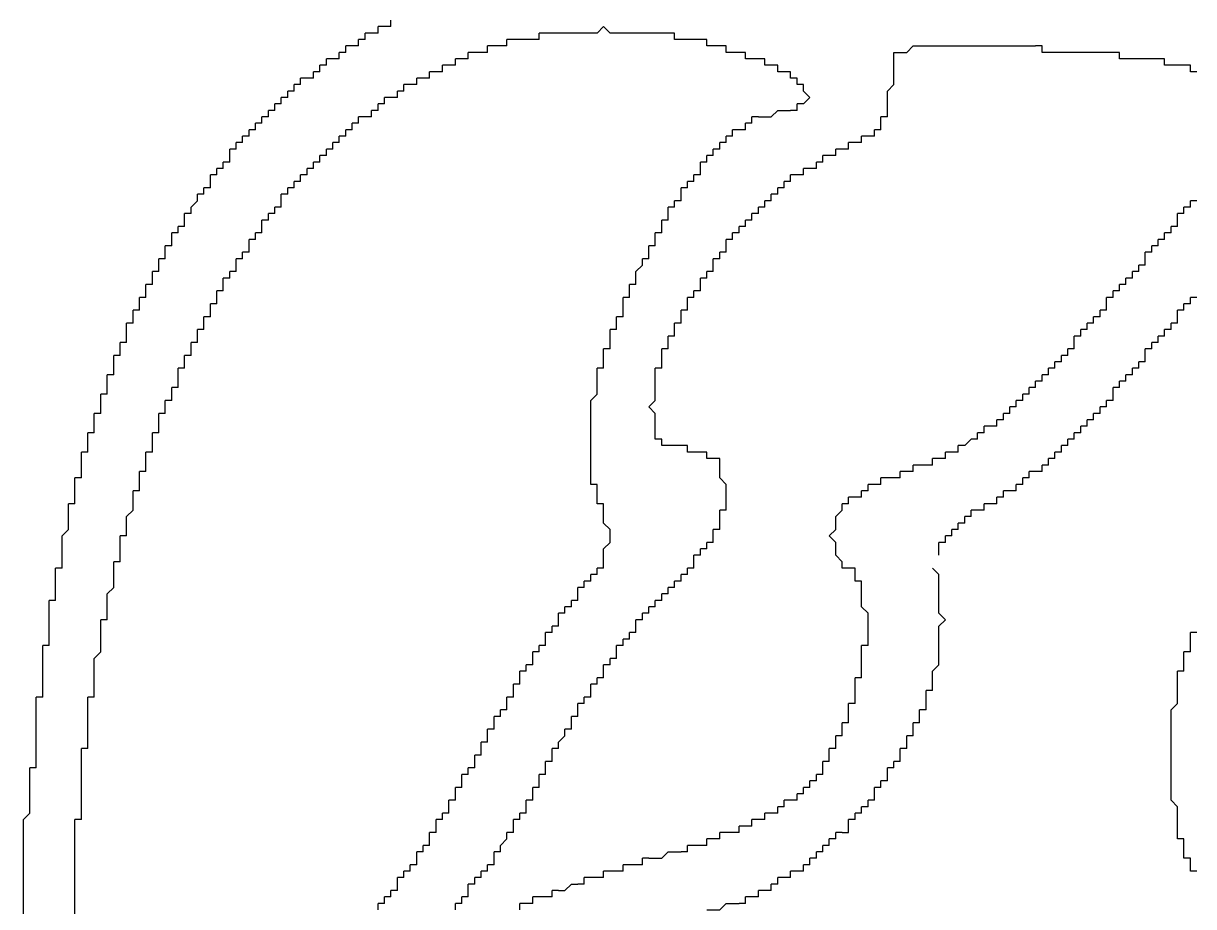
# Model space of a CAD drawing. Extents: x 0.04 to 6.31, y 0.06 to 5.55.
# Drawn here: x 0.771 to 2.661, y 3.12 to 4.547 of the extents above; entities that cross this region are included whole.
import ezdxf

# ---------------------------------------------------------------- set-up
doc = ezdxf.new("R2010")
doc.units = 0
doc.layers.get('0').update_dxf_attribs({"linetype": 'CONTINUOUS'})

msp = doc.modelspace()

# ---------------------------------------------------------------- linework, layer by layer
at = {"color": 255, "linetype": 'CONTINUOUS'}
for points in [[(1.354167, 4.541667), (1.34375, 4.541667)], [(1.34375, 4.53125), (1.34375, 4.541667)], [(1.364583, 4.541667), (1.354167, 4.541667)], [(1.364583, 4.541667), (1.364583, 4.552083)], [(1.322917, 4.520833), (1.3125, 4.520833)], [(1.3125, 4.510417), (1.3125, 4.520833)], [(1.333333, 4.53125), (1.322917, 4.53125)], [(1.322917, 4.520833), (1.322917, 4.53125)], [(1.34375, 4.53125), (1.333333, 4.53125)], [(1.291667, 4.5), (1.28125, 4.5)], [(1.28125, 4.489583), (1.28125, 4.5)], [(1.302083, 4.510417), (1.291667, 4.510417)], [(1.291667, 4.5), (1.291667, 4.510417)], [(1.3125, 4.510417), (1.302083, 4.510417)], [(1.270833, 4.489583), (1.260417, 4.489583)], [(1.260417, 4.479167), (1.260417, 4.489583)], [(1.28125, 4.489583), (1.270833, 4.489583)], [(1.25, 4.46875), (1.239583, 4.46875)], [(1.239583, 4.458333), (1.239583, 4.46875)], [(1.260417, 4.479167), (1.25, 4.479167)], [(1.25, 4.46875), (1.25, 4.479167)], [(1.21875, 4.447917), (1.208333, 4.447917)], [(1.208333, 4.4375), (1.208333, 4.447917)], [(1.229167, 4.458333), (1.21875, 4.458333)], [(1.21875, 4.447917), (1.21875, 4.458333)], [(1.239583, 4.458333), (1.229167, 4.458333)], [(1.197917, 4.427083), (1.1875, 4.427083)], [(1.1875, 4.416667), (1.1875, 4.427083)], [(1.208333, 4.4375), (1.197917, 4.4375)], [(1.197917, 4.427083), (1.197917, 4.4375)], [(2.03125, 4.416667), (2.041667, 4.427083), (2.03125, 4.4375)], [(1.177083, 4.40625), (1.166667, 4.40625)], [(1.166667, 4.395833), (1.166667, 4.40625)], [(1.1875, 4.416667), (1.177083, 4.416667)], [(1.177083, 4.40625), (1.177083, 4.416667)], [(1.958333, 4.395833), (1.979167, 4.395833), (1.989583, 4.40625), (2.010417, 4.40625)], [(2.020833, 4.40625), (2.010417, 4.40625)], [(2.03125, 4.416667), (2.020833, 4.416667)], [(2.020833, 4.40625), (2.020833, 4.416667)], [(1.166667, 4.395833), (1.15625, 4.395833)], [(1.15625, 4.385417), (1.15625, 4.395833)], [(1.958333, 4.395833), (1.947917, 4.395833)], [(1.947917, 4.385417), (1.947917, 4.395833)], [(1.145833, 4.375), (1.135417, 4.375)], [(1.135417, 4.364583), (1.135417, 4.375)], [(1.15625, 4.385417), (1.145833, 4.385417)], [(1.145833, 4.375), (1.145833, 4.385417)], [(1.927083, 4.375), (1.916667, 4.375)], [(1.916667, 4.364583), (1.916667, 4.375)], [(1.9375, 4.375), (1.927083, 4.375)], [(1.947917, 4.385417), (1.9375, 4.385417)], [(1.9375, 4.375), (1.9375, 4.385417)], [(1.125, 4.354167), (1.114583, 4.354167)], [(1.114583, 4.34375), (1.114583, 4.354167)], [(1.135417, 4.364583), (1.125, 4.364583)], [(1.125, 4.354167), (1.125, 4.364583)], [(1.90625, 4.354167), (1.895833, 4.354167)], [(1.895833, 4.34375), (1.895833, 4.354167)], [(1.916667, 4.364583), (1.90625, 4.364583)], [(1.90625, 4.354167), (1.90625, 4.364583)], [(1.114583, 4.34375), (1.104167, 4.34375)], [(1.104167, 4.333333), (1.104167, 4.34375)], [(1.104167, 4.322917), (1.104167, 4.333333)], [(1.885417, 4.333333), (1.875, 4.333333)], [(1.875, 4.322917), (1.875, 4.333333)], [(1.895833, 4.34375), (1.885417, 4.34375)], [(1.885417, 4.333333), (1.885417, 4.34375)], [(1.09375, 4.3125), (1.083333, 4.3125)], [(1.083333, 4.302083), (1.083333, 4.3125)], [(1.104167, 4.322917), (1.09375, 4.322917)], [(1.09375, 4.3125), (1.09375, 4.322917)], [(1.875, 4.322917), (1.864583, 4.322917)], [(1.864583, 4.3125), (1.864583, 4.322917)], [(1.864583, 4.302083), (1.864583, 4.3125)], [(1.083333, 4.302083), (1.072917, 4.302083)], [(1.072917, 4.291667), (1.072917, 4.302083)], [(1.864583, 4.302083), (1.854167, 4.302083)], [(1.854167, 4.291667), (1.854167, 4.302083)], [(1.072917, 4.28125), (1.0625, 4.28125)], [(1.0625, 4.270833), (1.0625, 4.28125)], [(1.072917, 4.28125), (1.072917, 4.291667)], [(1.84375, 4.28125), (1.833333, 4.28125)], [(1.833333, 4.270833), (1.833333, 4.28125)], [(1.854167, 4.291667), (1.84375, 4.291667)], [(1.84375, 4.28125), (1.84375, 4.291667)], [(1.041667, 4.25), (1.052083, 4.260417)], [(1.0625, 4.270833), (1.052083, 4.270833)], [(1.052083, 4.260417), (1.052083, 4.270833)], [(1.833333, 4.260417), (1.822917, 4.260417)], [(1.822917, 4.25), (1.822917, 4.260417)], [(1.833333, 4.260417), (1.833333, 4.270833)], [(2.666667, 4.260417), (2.65625, 4.260417)], [(2.65625, 4.25), (2.65625, 4.260417)], [(1.041667, 4.239583), (1.03125, 4.239583)], [(1.03125, 4.229167), (1.03125, 4.239583)], [(1.041667, 4.239583), (1.041667, 4.25)], [(1.822917, 4.25), (1.8125, 4.25)], [(1.8125, 4.239583), (1.8125, 4.25)], [(1.8125, 4.229167), (1.8125, 4.239583)], [(2.645833, 4.239583), (2.635417, 4.239583)], [(2.635417, 4.229167), (2.635417, 4.239583)], [(2.65625, 4.25), (2.645833, 4.25)], [(2.645833, 4.239583), (2.645833, 4.25)], [(1.03125, 4.21875), (1.020833, 4.21875)], [(1.020833, 4.208333), (1.020833, 4.21875)], [(1.03125, 4.21875), (1.03125, 4.229167)], [(1.8125, 4.229167), (1.802083, 4.229167)], [(1.802083, 4.21875), (1.802083, 4.229167)], [(1.802083, 4.208333), (1.802083, 4.21875)], [(2.635417, 4.21875), (2.625, 4.21875)], [(2.625, 4.208333), (2.625, 4.21875)], [(2.635417, 4.21875), (2.635417, 4.229167)], [(1.020833, 4.208333), (1.010417, 4.208333)], [(1.010417, 4.197917), (1.010417, 4.208333)], [(1.010417, 4.1875), (1.010417, 4.197917)], [(1.802083, 4.208333), (1.791667, 4.208333)], [(1.791667, 4.197917), (1.791667, 4.208333)], [(1.791667, 4.1875), (1.791667, 4.197917)], [(2.614583, 4.197917), (2.604167, 4.197917)], [(2.604167, 4.1875), (2.604167, 4.197917)], [(2.625, 4.208333), (2.614583, 4.208333)], [(2.614583, 4.197917), (2.614583, 4.208333)], [(1.010417, 4.1875), (1, 4.1875)], [(1, 4.177083), (1, 4.1875)], [(1.791667, 4.1875), (1.78125, 4.1875)], [(1.78125, 4.177083), (1.78125, 4.1875)], [(2.604167, 4.1875), (2.59375, 4.1875)], [(2.59375, 4.177083), (2.59375, 4.1875)], [(1, 4.166667), (0.989583, 4.166667)], [(0.989583, 4.15625), (0.989583, 4.166667)], [(1, 4.166667), (1, 4.177083)], [(1.78125, 4.166667), (1.770833, 4.166667)], [(1.770833, 4.15625), (1.770833, 4.166667)], [(1.78125, 4.166667), (1.78125, 4.177083)], [(2.59375, 4.177083), (2.583333, 4.177083)], [(2.583333, 4.166667), (2.583333, 4.177083)], [(2.583333, 4.15625), (2.583333, 4.166667)], [(0.989583, 4.145833), (0.979167, 4.145833)], [(0.979167, 4.135417), (0.979167, 4.145833)], [(0.989583, 4.145833), (0.989583, 4.15625)], [(1.760417, 4.135417), (1.760417, 4.145833), (1.770833, 4.15625)], [(2.572917, 4.145833), (2.5625, 4.145833)], [(2.5625, 4.135417), (2.5625, 4.145833)], [(2.583333, 4.15625), (2.572917, 4.15625)], [(2.572917, 4.145833), (2.572917, 4.15625)], [(0.979167, 4.125), (0.96875, 4.125)], [(0.96875, 4.114583), (0.96875, 4.125)], [(0.979167, 4.125), (0.979167, 4.135417)], [(1.760417, 4.125), (1.75, 4.125)], [(1.75, 4.114583), (1.75, 4.125)], [(1.760417, 4.125), (1.760417, 4.135417)], [(2.552083, 4.125), (2.541667, 4.125)], [(2.541667, 4.114583), (2.541667, 4.125)], [(2.5625, 4.135417), (2.552083, 4.135417)], [(2.552083, 4.125), (2.552083, 4.135417)], [(0.96875, 4.104167), (0.958333, 4.104167)], [(0.958333, 4.09375), (0.958333, 4.104167)], [(0.96875, 4.104167), (0.96875, 4.114583)], [(1.75, 4.104167), (1.739583, 4.104167)], [(1.739583, 4.09375), (1.739583, 4.104167)], [(1.75, 4.104167), (1.75, 4.114583)], [(2.53125, 4.104167), (2.520833, 4.104167)], [(2.520833, 4.09375), (2.520833, 4.104167)], [(2.541667, 4.114583), (2.53125, 4.114583)], [(2.53125, 4.104167), (2.53125, 4.114583)], [(0.958333, 4.083333), (0.958333, 4.09375)], [(1.739583, 4.083333), (1.739583, 4.09375)], [(2.520833, 4.083333), (2.520833, 4.09375)], [(0.958333, 4.083333), (0.947917, 4.083333)], [(0.947917, 4.072917), (0.947917, 4.083333)], [(0.947917, 4.0625), (0.947917, 4.072917)], [(1.739583, 4.072917), (1.729167, 4.072917)], [(1.729167, 4.0625), (1.729167, 4.072917)], [(1.739583, 4.072917), (1.739583, 4.083333)], [(2.510417, 4.072917), (2.5, 4.072917)], [(2.5, 4.0625), (2.5, 4.072917)], [(2.520833, 4.083333), (2.510417, 4.083333)], [(2.510417, 4.072917), (2.510417, 4.083333)], [(0.947917, 4.0625), (0.9375, 4.0625)], [(0.9375, 4.052083), (0.9375, 4.0625)], [(0.9375, 4.041667), (0.9375, 4.052083)], [(1.729167, 4.052083), (1.71875, 4.052083)], [(1.71875, 4.041667), (1.71875, 4.052083)], [(1.729167, 4.052083), (1.729167, 4.0625)], [(2.489583, 4.052083), (2.479167, 4.052083)], [(2.479167, 4.041667), (2.479167, 4.052083)], [(2.5, 4.0625), (2.489583, 4.0625)], [(2.489583, 4.052083), (2.489583, 4.0625)], [(0.9375, 4.03125), (0.927083, 4.03125)], [(0.927083, 4.020833), (0.927083, 4.03125)], [(0.9375, 4.03125), (0.9375, 4.041667)], [(1.71875, 4.03125), (1.71875, 4.041667)], [(1.71875, 4.020833), (1.71875, 4.03125)], [(2.479167, 4.041667), (2.46875, 4.041667)], [(2.46875, 4.03125), (2.46875, 4.041667)], [(2.46875, 4.020833), (2.46875, 4.03125)], [(0.927083, 4.010417), (0.916667, 4.010417)], [(0.916667, 4), (0.916667, 4.010417)], [(0.927083, 4.010417), (0.927083, 4.020833)], [(1.71875, 4.020833), (1.708333, 4.020833)], [(1.708333, 4.010417), (1.708333, 4.020833)], [(1.708333, 4), (1.708333, 4.010417)], [(2.458333, 4.010417), (2.447917, 4.010417)], [(2.447917, 4), (2.447917, 4.010417)], [(2.46875, 4.020833), (2.458333, 4.020833)], [(2.458333, 4.010417), (2.458333, 4.020833)], [(0.916667, 3.989583), (0.916667, 4)], [(0.916667, 3.979167), (0.916667, 3.989583)], [(1.708333, 3.989583), (1.697917, 3.989583)], [(1.697917, 3.979167), (1.697917, 3.989583)], [(1.708333, 3.989583), (1.708333, 4)], [(2.4375, 3.989583), (2.427083, 3.989583)], [(2.427083, 3.979167), (2.427083, 3.989583)], [(2.447917, 4), (2.4375, 4)], [(2.4375, 3.989583), (2.4375, 4)], [(0.916667, 3.979167), (0.90625, 3.979167)], [(0.90625, 3.96875), (0.90625, 3.979167)], [(1.6875, 3.8125), (1.6875, 3.9375), (1.697917, 3.947917), (1.697917, 3.979167)], [(2.427083, 3.979167), (2.416667, 3.979167)], [(2.416667, 3.96875), (2.416667, 3.979167)], [(0.90625, 3.958333), (0.90625, 3.96875)], [(0.90625, 3.947917), (0.90625, 3.958333)], [(2.40625, 3.958333), (2.395833, 3.958333)], [(2.395833, 3.947917), (2.395833, 3.958333)], [(2.416667, 3.96875), (2.40625, 3.96875)], [(2.40625, 3.958333), (2.40625, 3.96875)], [(0.90625, 3.947917), (0.895833, 3.947917)], [(0.895833, 3.9375), (0.895833, 3.947917)], [(0.895833, 3.927083), (0.895833, 3.9375)], [(2.385417, 3.9375), (2.375, 3.9375)], [(2.375, 3.927083), (2.375, 3.9375)], [(2.395833, 3.947917), (2.385417, 3.947917)], [(2.385417, 3.9375), (2.385417, 3.947917)], [(0.895833, 3.916667), (0.885417, 3.916667)], [(0.885417, 3.90625), (0.885417, 3.916667)], [(0.895833, 3.916667), (0.895833, 3.927083)], [(2.364583, 3.916667), (2.354167, 3.916667)], [(2.354167, 3.90625), (2.354167, 3.916667)], [(2.375, 3.927083), (2.364583, 3.927083)], [(2.364583, 3.916667), (2.364583, 3.927083)], [(0.885417, 3.895833), (0.885417, 3.90625)], [(0.885417, 3.885417), (0.885417, 3.895833)], [(2.333333, 3.895833), (2.322917, 3.895833)], [(2.322917, 3.885417), (2.322917, 3.895833)], [(2.34375, 3.895833), (2.333333, 3.895833)], [(2.354167, 3.90625), (2.34375, 3.90625)], [(2.34375, 3.895833), (2.34375, 3.90625)], [(0.885417, 3.885417), (0.875, 3.885417)], [(0.875, 3.875), (0.875, 3.885417)], [(2.322917, 3.885417), (2.3125, 3.885417)], [(2.3125, 3.875), (2.3125, 3.885417)], [(0.875, 3.864583), (0.875, 3.875)], [(0.875, 3.854167), (0.875, 3.864583)], [(1.833333, 3.864583), (1.8125, 3.864583)], [(1.84375, 3.864583), (1.833333, 3.864583)], [(1.84375, 3.854167), (1.84375, 3.864583)], [(2.291667, 3.864583), (2.28125, 3.864583)], [(2.28125, 3.854167), (2.28125, 3.864583)], [(2.291667, 3.864583), (2.302083, 3.875)], [(2.3125, 3.875), (2.302083, 3.875)], [(0.875, 3.854167), (0.864583, 3.854167)], [(0.864583, 3.84375), (0.864583, 3.854167)], [(0.864583, 3.822917), (0.864583, 3.84375)], [(1.854167, 3.854167), (1.84375, 3.854167)], [(1.864583, 3.854167), (1.854167, 3.854167)], [(1.875, 3.854167), (1.864583, 3.854167)], [(2.25, 3.84375), (2.239583, 3.84375)], [(2.239583, 3.833333), (2.239583, 3.84375)], [(2.260417, 3.84375), (2.25, 3.84375)], [(2.270833, 3.854167), (2.260417, 3.854167)], [(2.260417, 3.84375), (2.260417, 3.854167)], [(2.28125, 3.854167), (2.270833, 3.854167)], [(0.864583, 3.8125), (0.864583, 3.822917)], [(2.197917, 3.822917), (2.1875, 3.822917)], [(2.1875, 3.8125), (2.1875, 3.822917)], [(2.208333, 3.822917), (2.197917, 3.822917)], [(2.21875, 3.833333), (2.208333, 3.833333)], [(2.208333, 3.822917), (2.208333, 3.833333)], [(2.229167, 3.833333), (2.21875, 3.833333)], [(2.239583, 3.833333), (2.229167, 3.833333)], [(0.864583, 3.8125), (0.854167, 3.8125)], [(0.854167, 3.802083), (0.854167, 3.8125)], [(0.854167, 3.78125), (0.854167, 3.802083)], [(1.6875, 3.802083), (1.6875, 3.8125)], [(1.697917, 3.802083), (1.6875, 3.802083)], [(2.145833, 3.802083), (2.135417, 3.802083)], [(2.135417, 3.791667), (2.135417, 3.802083)], [(2.15625, 3.802083), (2.145833, 3.802083)], [(2.166667, 3.8125), (2.15625, 3.8125)], [(2.15625, 3.802083), (2.15625, 3.8125)], [(2.177083, 3.8125), (2.166667, 3.8125)], [(2.1875, 3.8125), (2.177083, 3.8125)], [(1.697917, 3.78125), (1.697917, 3.791667)], [(2.135417, 3.791667), (2.125, 3.791667)], [(2.125, 3.78125), (2.125, 3.791667)], [(0.854167, 3.770833), (0.84375, 3.770833)], [(0.84375, 3.760417), (0.84375, 3.770833)], [(0.854167, 3.770833), (0.854167, 3.78125)], [(1.697917, 3.770833), (1.697917, 3.78125)], [(1.708333, 3.770833), (1.697917, 3.770833)], [(2.104167, 3.770833), (2.09375, 3.770833)], [(2.09375, 3.760417), (2.09375, 3.770833)], [(2.114583, 3.78125), (2.104167, 3.78125)], [(2.104167, 3.770833), (2.104167, 3.78125)], [(2.125, 3.78125), (2.114583, 3.78125)], [(0.833333, 3.677083), (0.833333, 3.71875), (0.84375, 3.729167), (0.84375, 3.760417)], [(1.708333, 3.677083), (1.708333, 3.697917), (1.71875, 3.708333), (1.71875, 3.729167), (1.708333, 3.739583), (1.708333, 3.760417)], [(2.09375, 3.677083), (2.083333, 3.6875), (2.083333, 3.708333), (2.072917, 3.71875), (2.083333, 3.729167), (2.083333, 3.75), (2.09375, 3.760417)], [(0.833333, 3.666667), (0.833333, 3.677083)], [(1.708333, 3.666667), (1.708333, 3.677083)], [(0.833333, 3.666667), (0.822917, 3.666667)], [(0.822917, 3.65625), (0.822917, 3.666667)], [(0.822917, 3.625), (0.822917, 3.65625)], [(1.697917, 3.65625), (1.6875, 3.65625)], [(1.6875, 3.645833), (1.6875, 3.65625)], [(1.708333, 3.666667), (1.697917, 3.666667)], [(1.697917, 3.65625), (1.697917, 3.666667)], [(1.677083, 3.635417), (1.666667, 3.635417)], [(1.666667, 3.625), (1.666667, 3.635417)], [(1.6875, 3.645833), (1.677083, 3.645833)], [(1.677083, 3.635417), (1.677083, 3.645833)], [(2.125, 3.645833), (2.114583, 3.645833)], [(2.135417, 3.552083), (2.135417, 3.59375), (2.125, 3.604167), (2.125, 3.635417)], [(0.822917, 3.614583), (0.8125, 3.614583)], [(0.8125, 3.604167), (0.8125, 3.614583)], [(0.822917, 3.614583), (0.822917, 3.625)], [(1.666667, 3.614583), (1.65625, 3.614583)], [(1.65625, 3.604167), (1.65625, 3.614583)], [(1.666667, 3.614583), (1.666667, 3.625)], [(0.8125, 3.552083), (0.8125, 3.604167)], [(1.645833, 3.59375), (1.635417, 3.59375)], [(1.635417, 3.583333), (1.635417, 3.59375)], [(1.65625, 3.604167), (1.645833, 3.604167)], [(1.645833, 3.59375), (1.645833, 3.604167)], [(1.635417, 3.572917), (1.635417, 3.583333)], [(1.625, 3.5625), (1.614583, 3.5625)], [(1.614583, 3.552083), (1.614583, 3.5625)], [(1.635417, 3.572917), (1.625, 3.572917)], [(1.625, 3.5625), (1.625, 3.572917)], [(2.666667, 3.5625), (2.65625, 3.5625)], [(2.65625, 3.552083), (2.65625, 3.5625)], [(0.8125, 3.541667), (0.802083, 3.541667)], [(0.802083, 3.53125), (0.802083, 3.541667)], [(0.8125, 3.541667), (0.8125, 3.552083)], [(1.614583, 3.541667), (1.604167, 3.541667)], [(1.604167, 3.53125), (1.604167, 3.541667)], [(1.614583, 3.541667), (1.614583, 3.552083)], [(2.135417, 3.541667), (2.125, 3.541667)], [(2.125, 3.53125), (2.125, 3.541667)], [(2.135417, 3.541667), (2.135417, 3.552083)], [(2.65625, 3.541667), (2.65625, 3.552083)], [(2.65625, 3.53125), (2.65625, 3.541667)], [(0.802083, 3.46875), (0.802083, 3.53125)], [(1.604167, 3.53125), (1.59375, 3.53125)], [(1.59375, 3.520833), (1.59375, 3.53125)], [(1.59375, 3.510417), (1.59375, 3.520833)], [(2.125, 3.5), (2.125, 3.53125)], [(2.65625, 3.53125), (2.645833, 3.53125)], [(2.645833, 3.520833), (2.645833, 3.53125)], [(2.645833, 3.510417), (2.645833, 3.520833)], [(1.583333, 3.5), (1.572917, 3.5)], [(1.572917, 3.489583), (1.572917, 3.5)], [(1.59375, 3.510417), (1.583333, 3.510417)], [(1.583333, 3.5), (1.583333, 3.510417)], [(2.125, 3.489583), (2.125, 3.5)], [(2.645833, 3.5), (2.635417, 3.5)], [(2.635417, 3.489583), (2.635417, 3.5)], [(2.645833, 3.5), (2.645833, 3.510417)], [(1.572917, 3.479167), (1.5625, 3.479167)], [(1.5625, 3.46875), (1.5625, 3.479167)], [(1.572917, 3.479167), (1.572917, 3.489583)], [(2.125, 3.489583), (2.114583, 3.489583)], [(2.114583, 3.479167), (2.114583, 3.489583)], [(2.114583, 3.458333), (2.114583, 3.479167)], [(2.635417, 3.239583), (2.635417, 3.28125), (2.625, 3.291667), (2.625, 3.4375), (2.635417, 3.447917), (2.635417, 3.489583)], [(0.802083, 3.458333), (0.802083, 3.46875)], [(1.5625, 3.458333), (1.5625, 3.46875)], [(0.802083, 3.458333), (0.791667, 3.458333)], [(0.791667, 3.447917), (0.791667, 3.458333)], [(0.791667, 3.354167), (0.791667, 3.447917)], [(1.5625, 3.458333), (1.552083, 3.458333)], [(1.552083, 3.447917), (1.552083, 3.458333)], [(1.552083, 3.4375), (1.552083, 3.447917)], [(2.114583, 3.447917), (2.104167, 3.447917)], [(2.104167, 3.4375), (2.104167, 3.447917)], [(2.114583, 3.447917), (2.114583, 3.458333)], [(1.541667, 3.427083), (1.53125, 3.427083)], [(1.53125, 3.416667), (1.53125, 3.427083)], [(1.552083, 3.4375), (1.541667, 3.4375)], [(1.541667, 3.427083), (1.541667, 3.4375)], [(2.104167, 3.427083), (2.104167, 3.4375)], [(2.104167, 3.416667), (2.104167, 3.427083)], [(1.53125, 3.40625), (1.520833, 3.40625)], [(1.520833, 3.395833), (1.520833, 3.40625)], [(1.53125, 3.40625), (1.53125, 3.416667)], [(2.104167, 3.416667), (2.09375, 3.416667)], [(2.09375, 3.40625), (2.09375, 3.416667)], [(2.09375, 3.395833), (2.09375, 3.40625)], [(1.520833, 3.385417), (1.510417, 3.385417)], [(1.510417, 3.375), (1.510417, 3.385417)], [(1.520833, 3.385417), (1.520833, 3.395833)], [(2.09375, 3.395833), (2.083333, 3.395833)], [(2.083333, 3.385417), (2.083333, 3.395833)], [(2.083333, 3.375), (2.083333, 3.385417)], [(1.510417, 3.364583), (1.510417, 3.375)], [(2.083333, 3.375), (2.072917, 3.375)], [(2.072917, 3.364583), (2.072917, 3.375)], [(0.791667, 3.34375), (0.791667, 3.354167)], [(1.510417, 3.364583), (1.5, 3.364583)], [(1.5, 3.354167), (1.5, 3.364583)], [(1.5, 3.34375), (1.5, 3.354167)], [(2.072917, 3.354167), (2.0625, 3.354167)], [(2.0625, 3.34375), (2.0625, 3.354167)], [(2.072917, 3.354167), (2.072917, 3.364583)], [(0.78125, 2.75), (0.78125, 2.822917), (0.770833, 2.833333), (0.770833, 3.260417), (0.78125, 3.270833), (0.78125, 3.333333)], [(0.791667, 3.34375), (0.78125, 3.34375)], [(0.78125, 3.333333), (0.78125, 3.34375)], [(1.489583, 3.333333), (1.479167, 3.333333)], [(1.479167, 3.322917), (1.479167, 3.333333)], [(1.5, 3.34375), (1.489583, 3.34375)], [(1.489583, 3.333333), (1.489583, 3.34375)], [(2.0625, 3.333333), (2.052083, 3.333333)], [(2.052083, 3.322917), (2.052083, 3.333333)], [(2.0625, 3.333333), (2.0625, 3.34375)], [(1.479167, 3.3125), (1.46875, 3.3125)], [(1.46875, 3.302083), (1.46875, 3.3125)], [(1.479167, 3.3125), (1.479167, 3.322917)], [(2.041667, 3.3125), (2.03125, 3.3125)], [(2.03125, 3.302083), (2.03125, 3.3125)], [(2.052083, 3.322917), (2.041667, 3.322917)], [(2.041667, 3.3125), (2.041667, 3.322917)], [(1.46875, 3.291667), (1.458333, 3.291667)], [(1.458333, 3.28125), (1.458333, 3.291667)], [(1.46875, 3.291667), (1.46875, 3.302083)], [(2.010417, 3.291667), (2, 3.291667)], [(2, 3.28125), (2, 3.291667)], [(2.020833, 3.291667), (2.010417, 3.291667)], [(2.03125, 3.302083), (2.020833, 3.302083)], [(2.020833, 3.291667), (2.020833, 3.302083)], [(1.458333, 3.270833), (1.447917, 3.270833)], [(1.447917, 3.260417), (1.447917, 3.270833)], [(1.458333, 3.270833), (1.458333, 3.28125)], [(1.979167, 3.270833), (1.96875, 3.270833)], [(1.96875, 3.260417), (1.96875, 3.270833)], [(1.989583, 3.270833), (1.979167, 3.270833)], [(2, 3.28125), (1.989583, 3.28125)], [(1.989583, 3.270833), (1.989583, 3.28125)], [(1.447917, 3.260417), (1.4375, 3.260417)], [(1.4375, 3.25), (1.4375, 3.260417)], [(1.958333, 3.260417), (1.947917, 3.260417)], [(1.947917, 3.25), (1.947917, 3.260417)], [(1.96875, 3.260417), (1.958333, 3.260417)], [(1.4375, 3.239583), (1.427083, 3.239583)], [(1.427083, 3.229167), (1.427083, 3.239583)], [(1.4375, 3.239583), (1.4375, 3.25)], [(1.90625, 3.239583), (1.895833, 3.239583)], [(1.895833, 3.229167), (1.895833, 3.239583)], [(1.916667, 3.239583), (1.90625, 3.239583)], [(1.927083, 3.239583), (1.916667, 3.239583)], [(1.9375, 3.25), (1.927083, 3.25)], [(1.927083, 3.239583), (1.927083, 3.25)], [(1.947917, 3.25), (1.9375, 3.25)], [(2.635417, 3.229167), (2.635417, 3.239583)], [(1.427083, 3.21875), (1.416667, 3.21875)], [(1.416667, 3.208333), (1.416667, 3.21875)], [(1.427083, 3.21875), (1.427083, 3.229167)], [(1.854167, 3.21875), (1.84375, 3.21875)], [(1.84375, 3.208333), (1.84375, 3.21875)], [(1.864583, 3.21875), (1.854167, 3.21875)], [(1.875, 3.21875), (1.864583, 3.21875)], [(1.885417, 3.229167), (1.875, 3.229167)], [(1.875, 3.21875), (1.875, 3.229167)], [(1.895833, 3.229167), (1.885417, 3.229167)], [(2.645833, 3.229167), (2.635417, 3.229167)], [(2.645833, 3.208333), (2.645833, 3.21875)], [(1.416667, 3.208333), (1.40625, 3.208333)], [(1.40625, 3.197917), (1.40625, 3.208333)], [(1.40625, 3.1875), (1.40625, 3.197917)], [(1.78125, 3.197917), (1.770833, 3.197917)], [(1.770833, 3.1875), (1.770833, 3.197917)], [(1.78125, 3.197917), (1.802083, 3.197917), (1.8125, 3.208333), (1.833333, 3.208333)], [(1.84375, 3.208333), (1.833333, 3.208333)], [(2.645833, 3.197917), (2.645833, 3.208333)], [(2.65625, 3.197917), (2.645833, 3.197917)], [(2.65625, 3.1875), (2.65625, 3.197917)], [(1.395833, 3.177083), (1.385417, 3.177083)], [(1.385417, 3.166667), (1.385417, 3.177083)], [(1.40625, 3.1875), (1.395833, 3.1875)], [(1.395833, 3.177083), (1.395833, 3.1875)], [(1.71875, 3.177083), (1.708333, 3.177083)], [(1.708333, 3.166667), (1.708333, 3.177083)], [(1.729167, 3.177083), (1.71875, 3.177083)], [(1.739583, 3.177083), (1.729167, 3.177083)], [(1.75, 3.1875), (1.739583, 3.1875)], [(1.739583, 3.177083), (1.739583, 3.1875)], [(1.760417, 3.1875), (1.75, 3.1875)], [(1.770833, 3.1875), (1.760417, 3.1875)], [(2.65625, 3.177083), (2.65625, 3.1875)], [(2.666667, 3.177083), (2.65625, 3.177083)], [(1.385417, 3.166667), (1.375, 3.166667)], [(1.375, 3.15625), (1.375, 3.166667)], [(1.6875, 3.166667), (1.677083, 3.166667)], [(1.677083, 3.15625), (1.677083, 3.166667)], [(1.697917, 3.166667), (1.6875, 3.166667)], [(1.708333, 3.166667), (1.697917, 3.166667)], [(1.375, 3.145833), (1.364583, 3.145833)], [(1.364583, 3.135417), (1.364583, 3.145833)], [(1.375, 3.145833), (1.375, 3.15625)], [(1.635417, 3.145833), (1.625, 3.145833)], [(1.625, 3.135417), (1.625, 3.145833)], [(1.635417, 3.145833), (1.645833, 3.145833), (1.65625, 3.15625), (1.666667, 3.15625)], [(1.677083, 3.15625), (1.666667, 3.15625)], [(1.354167, 3.125), (1.34375, 3.125)], [(1.34375, 3.114583), (1.34375, 3.125)], [(1.364583, 3.135417), (1.354167, 3.135417)], [(1.354167, 3.125), (1.354167, 3.135417)], [(1.583333, 3.125), (1.572917, 3.125)], [(1.572917, 3.114583), (1.572917, 3.125)], [(1.59375, 3.125), (1.583333, 3.125)], [(1.604167, 3.135417), (1.59375, 3.135417)], [(1.59375, 3.125), (1.59375, 3.135417)], [(1.614583, 3.135417), (1.604167, 3.135417)], [(1.625, 3.135417), (1.614583, 3.135417)]]:
    msp.add_lwpolyline(points, dxfattribs=at)
at = {"color": 7, "linetype": 'CONTINUOUS'}
for points in [[(1.8125, 4.53125), (1.71875, 4.53125), (1.708333, 4.541667), (1.697917, 4.53125), (1.614583, 4.53125)], [(1.5625, 4.520833), (1.552083, 4.520833)], [(1.552083, 4.510417), (1.552083, 4.520833)], [(1.59375, 4.520833), (1.5625, 4.520833)], [(1.604167, 4.520833), (1.59375, 4.520833)], [(1.614583, 4.53125), (1.604167, 4.53125)], [(1.604167, 4.520833), (1.604167, 4.53125)], [(1.822917, 4.53125), (1.8125, 4.53125)], [(1.864583, 4.520833), (1.833333, 4.520833)], [(1.875, 4.520833), (1.864583, 4.520833)], [(1.5, 4.5), (1.489583, 4.5)], [(1.489583, 4.489583), (1.489583, 4.5)], [(1.510417, 4.5), (1.5, 4.5)], [(1.520833, 4.5), (1.510417, 4.5)], [(1.53125, 4.510417), (1.520833, 4.510417)], [(1.520833, 4.5), (1.520833, 4.510417)], [(1.541667, 4.510417), (1.53125, 4.510417)], [(1.552083, 4.510417), (1.541667, 4.510417)], [(1.895833, 4.510417), (1.885417, 4.510417)], [(1.90625, 4.510417), (1.895833, 4.510417)], [(1.927083, 4.5), (1.916667, 4.5)], [(1.9375, 4.5), (1.927083, 4.5)], [(2.177083, 4.489583), (2.177083, 4.5), (2.1875, 4.5)], [(2.1875, 4.5), (2.197917, 4.5), (2.208333, 4.510417), (2.40625, 4.510417)], [(2.416667, 4.510417), (2.40625, 4.510417)], [(2.416667, 4.5), (2.416667, 4.510417)], [(2.541667, 4.5), (2.53125, 4.5)], [(2.541667, 4.489583), (2.541667, 4.5)], [(1.479167, 4.489583), (1.46875, 4.489583)], [(1.46875, 4.479167), (1.46875, 4.489583)], [(1.489583, 4.489583), (1.479167, 4.489583)], [(1.958333, 4.489583), (1.947917, 4.489583)], [(1.96875, 4.489583), (1.958333, 4.489583)], [(2.166667, 4.40625), (2.166667, 4.4375), (2.177083, 4.447917), (2.177083, 4.489583)], [(2.604167, 4.489583), (2.552083, 4.489583)], [(2.614583, 4.489583), (2.604167, 4.489583)], [(1.4375, 4.46875), (1.427083, 4.46875)], [(1.427083, 4.458333), (1.427083, 4.46875)], [(1.447917, 4.46875), (1.4375, 4.46875)], [(1.458333, 4.479167), (1.447917, 4.479167)], [(1.447917, 4.46875), (1.447917, 4.479167)], [(1.46875, 4.479167), (1.458333, 4.479167)], [(1.989583, 4.479167), (1.979167, 4.479167)], [(2.010417, 4.46875), (2, 4.46875)], [(2.645833, 4.479167), (2.625, 4.479167)], [(2.65625, 4.479167), (2.645833, 4.479167)], [(1.395833, 4.447917), (1.385417, 4.447917)], [(1.385417, 4.4375), (1.385417, 4.447917)], [(1.40625, 4.447917), (1.395833, 4.447917)], [(1.416667, 4.458333), (1.40625, 4.458333)], [(1.40625, 4.447917), (1.40625, 4.458333)], [(1.427083, 4.458333), (1.416667, 4.458333)], [(1.364583, 4.427083), (1.354167, 4.427083)], [(1.354167, 4.416667), (1.354167, 4.427083)], [(1.375, 4.427083), (1.364583, 4.427083)], [(1.385417, 4.4375), (1.375, 4.4375)], [(1.375, 4.427083), (1.375, 4.4375)], [(1.34375, 4.40625), (1.333333, 4.40625)], [(1.333333, 4.395833), (1.333333, 4.40625)], [(1.354167, 4.416667), (1.34375, 4.416667)], [(1.34375, 4.40625), (1.34375, 4.416667)], [(2.166667, 4.395833), (2.166667, 4.40625)], [(1.322917, 4.395833), (1.3125, 4.395833)], [(1.3125, 4.385417), (1.3125, 4.395833)], [(1.333333, 4.395833), (1.322917, 4.395833)], [(2.166667, 4.395833), (2.15625, 4.395833)], [(2.15625, 4.385417), (2.15625, 4.395833)], [(1.302083, 4.375), (1.291667, 4.375)], [(1.291667, 4.364583), (1.291667, 4.375)], [(1.3125, 4.385417), (1.302083, 4.385417)], [(1.302083, 4.375), (1.302083, 4.385417)], [(2.15625, 4.375), (2.145833, 4.375)], [(2.145833, 4.364583), (2.145833, 4.375)], [(2.15625, 4.375), (2.15625, 4.385417)], [(1.28125, 4.354167), (1.270833, 4.354167)], [(1.270833, 4.34375), (1.270833, 4.354167)], [(1.291667, 4.364583), (1.28125, 4.364583)], [(1.28125, 4.354167), (1.28125, 4.364583)], [(2.114583, 4.354167), (2.104167, 4.354167)], [(2.104167, 4.34375), (2.104167, 4.354167)], [(2.125, 4.354167), (2.114583, 4.354167)], [(2.135417, 4.364583), (2.125, 4.364583)], [(2.125, 4.354167), (2.125, 4.364583)], [(2.145833, 4.364583), (2.135417, 4.364583)], [(1.260417, 4.333333), (1.25, 4.333333)], [(1.25, 4.322917), (1.25, 4.333333)], [(1.270833, 4.34375), (1.260417, 4.34375)], [(1.260417, 4.333333), (1.260417, 4.34375)], [(2.072917, 4.333333), (2.0625, 4.333333)], [(2.0625, 4.322917), (2.0625, 4.333333)], [(2.083333, 4.333333), (2.072917, 4.333333)], [(2.09375, 4.34375), (2.083333, 4.34375)], [(2.083333, 4.333333), (2.083333, 4.34375)], [(2.104167, 4.34375), (2.09375, 4.34375)], [(1.239583, 4.3125), (1.229167, 4.3125)], [(1.229167, 4.302083), (1.229167, 4.3125)], [(1.25, 4.322917), (1.239583, 4.322917)], [(1.239583, 4.3125), (1.239583, 4.322917)], [(2.041667, 4.3125), (2.03125, 4.3125)], [(2.03125, 4.302083), (2.03125, 4.3125)], [(2.052083, 4.3125), (2.041667, 4.3125)], [(2.0625, 4.322917), (2.052083, 4.322917)], [(2.052083, 4.3125), (2.052083, 4.322917)], [(1.229167, 4.302083), (1.21875, 4.302083)], [(1.21875, 4.291667), (1.21875, 4.302083)], [(2.020833, 4.302083), (2.010417, 4.302083)], [(2.010417, 4.291667), (2.010417, 4.302083)], [(2.03125, 4.302083), (2.020833, 4.302083)], [(1.208333, 4.28125), (1.197917, 4.28125)], [(1.197917, 4.270833), (1.197917, 4.28125)], [(1.21875, 4.291667), (1.208333, 4.291667)], [(1.208333, 4.28125), (1.208333, 4.291667)], [(2, 4.28125), (1.989583, 4.28125)], [(1.989583, 4.270833), (1.989583, 4.28125)], [(2.010417, 4.291667), (2, 4.291667)], [(2, 4.28125), (2, 4.291667)], [(1.197917, 4.270833), (1.1875, 4.270833)], [(1.1875, 4.260417), (1.1875, 4.270833)], [(1.1875, 4.25), (1.1875, 4.260417)], [(1.979167, 4.260417), (1.96875, 4.260417)], [(1.96875, 4.25), (1.96875, 4.260417)], [(1.989583, 4.270833), (1.979167, 4.270833)], [(1.979167, 4.260417), (1.979167, 4.270833)], [(1.177083, 4.239583), (1.166667, 4.239583)], [(1.166667, 4.229167), (1.166667, 4.239583)], [(1.1875, 4.25), (1.177083, 4.25)], [(1.177083, 4.239583), (1.177083, 4.25)], [(1.958333, 4.239583), (1.947917, 4.239583)], [(1.947917, 4.229167), (1.947917, 4.239583)], [(1.96875, 4.25), (1.958333, 4.25)], [(1.958333, 4.239583), (1.958333, 4.25)], [(1.166667, 4.229167), (1.15625, 4.229167)], [(1.15625, 4.21875), (1.15625, 4.229167)], [(1.15625, 4.208333), (1.15625, 4.21875)], [(1.9375, 4.21875), (1.927083, 4.21875)], [(1.927083, 4.208333), (1.927083, 4.21875)], [(1.947917, 4.229167), (1.9375, 4.229167)], [(1.9375, 4.21875), (1.9375, 4.229167)], [(1.145833, 4.197917), (1.135417, 4.197917)], [(1.135417, 4.1875), (1.135417, 4.197917)], [(1.15625, 4.208333), (1.145833, 4.208333)], [(1.145833, 4.197917), (1.145833, 4.208333)], [(1.916667, 4.197917), (1.90625, 4.197917)], [(1.90625, 4.1875), (1.90625, 4.197917)], [(1.927083, 4.208333), (1.916667, 4.208333)], [(1.916667, 4.197917), (1.916667, 4.208333)], [(1.135417, 4.177083), (1.135417, 4.1875)], [(1.90625, 4.177083), (1.90625, 4.1875)], [(1.125, 4.166667), (1.114583, 4.166667)], [(1.114583, 4.15625), (1.114583, 4.166667)], [(1.135417, 4.177083), (1.125, 4.177083)], [(1.125, 4.166667), (1.125, 4.177083)], [(1.895833, 4.166667), (1.885417, 4.166667)], [(1.885417, 4.15625), (1.885417, 4.166667)], [(1.90625, 4.177083), (1.895833, 4.177083)], [(1.895833, 4.166667), (1.895833, 4.177083)], [(1.114583, 4.145833), (1.104167, 4.145833)], [(1.104167, 4.135417), (1.104167, 4.145833)], [(1.114583, 4.145833), (1.114583, 4.15625)], [(1.885417, 4.145833), (1.875, 4.145833)], [(1.875, 4.135417), (1.875, 4.145833)], [(1.885417, 4.145833), (1.885417, 4.15625)], [(1.104167, 4.135417), (1.09375, 4.135417)], [(1.09375, 4.125), (1.09375, 4.135417)], [(1.09375, 4.114583), (1.09375, 4.125)], [(1.875, 4.135417), (1.864583, 4.135417)], [(1.864583, 4.125), (1.864583, 4.135417)], [(1.864583, 4.114583), (1.864583, 4.125)], [(1.09375, 4.114583), (1.083333, 4.114583)], [(1.083333, 4.104167), (1.083333, 4.114583)], [(1.083333, 4.09375), (1.083333, 4.104167)], [(1.854167, 4.104167), (1.84375, 4.104167)], [(1.84375, 4.09375), (1.84375, 4.104167)], [(1.864583, 4.114583), (1.854167, 4.114583)], [(1.854167, 4.104167), (1.854167, 4.114583)], [(2.666667, 4.104167), (2.65625, 4.104167)], [(2.65625, 4.09375), (2.65625, 4.104167)], [(1.083333, 4.09375), (1.072917, 4.09375)], [(1.072917, 4.083333), (1.072917, 4.09375)], [(1.84375, 4.083333), (1.84375, 4.09375)], [(2.65625, 4.09375), (2.645833, 4.09375)], [(2.645833, 4.083333), (2.645833, 4.09375)], [(1.072917, 4.072917), (1.0625, 4.072917)], [(1.0625, 4.0625), (1.0625, 4.072917)], [(1.072917, 4.072917), (1.072917, 4.083333)], [(1.84375, 4.083333), (1.833333, 4.083333)], [(1.833333, 4.072917), (1.833333, 4.083333)], [(1.833333, 4.0625), (1.833333, 4.072917)], [(2.645833, 4.083333), (2.635417, 4.083333)], [(2.635417, 4.072917), (2.635417, 4.083333)], [(2.635417, 4.0625), (2.635417, 4.072917)], [(1.0625, 4.052083), (1.052083, 4.052083)], [(1.052083, 4.041667), (1.052083, 4.052083)], [(1.0625, 4.052083), (1.0625, 4.0625)], [(1.833333, 4.0625), (1.822917, 4.0625)], [(1.822917, 4.052083), (1.822917, 4.0625)], [(1.822917, 4.041667), (1.822917, 4.052083)], [(2.625, 4.052083), (2.614583, 4.052083)], [(2.614583, 4.041667), (2.614583, 4.052083)], [(2.635417, 4.0625), (2.625, 4.0625)], [(2.625, 4.052083), (2.625, 4.0625)], [(1.052083, 4.03125), (1.041667, 4.03125)], [(1.041667, 4.020833), (1.041667, 4.03125)], [(1.052083, 4.03125), (1.052083, 4.041667)], [(1.822917, 4.041667), (1.8125, 4.041667)], [(1.8125, 4.03125), (1.8125, 4.041667)], [(1.8125, 4.020833), (1.8125, 4.03125)], [(2.604167, 4.03125), (2.59375, 4.03125)], [(2.59375, 4.020833), (2.59375, 4.03125)], [(2.614583, 4.041667), (2.604167, 4.041667)], [(2.604167, 4.03125), (2.604167, 4.041667)], [(1.041667, 4.010417), (1.03125, 4.010417)], [(1.03125, 4), (1.03125, 4.010417)], [(1.041667, 4.010417), (1.041667, 4.020833)], [(1.8125, 4.020833), (1.802083, 4.020833)], [(1.802083, 4.010417), (1.802083, 4.020833)], [(1.802083, 4), (1.802083, 4.010417)], [(2.59375, 4.020833), (2.583333, 4.020833)], [(2.583333, 4.010417), (2.583333, 4.020833)], [(2.583333, 4), (2.583333, 4.010417)], [(1.03125, 3.989583), (1.020833, 3.989583)], [(1.020833, 3.979167), (1.020833, 3.989583)], [(1.03125, 3.989583), (1.03125, 4)], [(1.802083, 3.989583), (1.791667, 3.989583)], [(1.791667, 3.979167), (1.791667, 3.989583)], [(1.802083, 3.989583), (1.802083, 4)], [(2.572917, 3.989583), (2.5625, 3.989583)], [(2.5625, 3.979167), (2.5625, 3.989583)], [(2.583333, 4), (2.572917, 4)], [(2.572917, 3.989583), (2.572917, 4)], [(1.020833, 3.96875), (1.020833, 3.979167)], [(2.5625, 3.979167), (2.552083, 3.979167)], [(2.552083, 3.96875), (2.552083, 3.979167)], [(1.020833, 3.958333), (1.010417, 3.958333)], [(1.010417, 3.947917), (1.010417, 3.958333)], [(1.020833, 3.958333), (1.020833, 3.96875)], [(2.541667, 3.958333), (2.53125, 3.958333)], [(2.53125, 3.947917), (2.53125, 3.958333)], [(2.552083, 3.96875), (2.541667, 3.96875)], [(2.541667, 3.958333), (2.541667, 3.96875)], [(1.010417, 3.9375), (1, 3.9375)], [(1, 3.927083), (1, 3.9375)], [(1.010417, 3.9375), (1.010417, 3.947917)], [(2.53125, 3.9375), (2.520833, 3.9375)], [(2.520833, 3.927083), (2.520833, 3.9375)], [(2.53125, 3.9375), (2.53125, 3.947917)], [(1, 3.916667), (0.989583, 3.916667)], [(0.989583, 3.90625), (0.989583, 3.916667)], [(1, 3.916667), (1, 3.927083)], [(2.510417, 3.916667), (2.5, 3.916667)], [(2.5, 3.90625), (2.5, 3.916667)], [(2.520833, 3.927083), (2.510417, 3.927083)], [(2.510417, 3.916667), (2.510417, 3.927083)], [(0.989583, 3.895833), (0.989583, 3.90625)], [(0.989583, 3.885417), (0.989583, 3.895833)], [(2.489583, 3.895833), (2.479167, 3.895833)], [(2.479167, 3.885417), (2.479167, 3.895833)], [(2.5, 3.90625), (2.489583, 3.90625)], [(2.489583, 3.895833), (2.489583, 3.90625)], [(0.989583, 3.885417), (0.979167, 3.885417)], [(0.979167, 3.875), (0.979167, 3.885417)], [(2.479167, 3.885417), (2.46875, 3.885417)], [(2.46875, 3.875), (2.46875, 3.885417)], [(0.979167, 3.864583), (0.979167, 3.875)], [(0.979167, 3.854167), (0.979167, 3.864583)], [(2.458333, 3.864583), (2.447917, 3.864583)], [(2.447917, 3.854167), (2.447917, 3.864583)], [(2.46875, 3.875), (2.458333, 3.875)], [(2.458333, 3.864583), (2.458333, 3.875)], [(0.979167, 3.854167), (0.96875, 3.854167)], [(0.96875, 3.84375), (0.96875, 3.854167)], [(0.96875, 3.833333), (0.96875, 3.84375)], [(2.4375, 3.84375), (2.427083, 3.84375)], [(2.427083, 3.833333), (2.427083, 3.84375)], [(2.447917, 3.854167), (2.4375, 3.854167)], [(2.4375, 3.84375), (2.4375, 3.854167)], [(0.96875, 3.822917), (0.958333, 3.822917)], [(0.958333, 3.8125), (0.958333, 3.822917)], [(0.96875, 3.822917), (0.96875, 3.833333)], [(2.40625, 3.822917), (2.395833, 3.822917)], [(2.395833, 3.8125), (2.395833, 3.822917)], [(2.416667, 3.822917), (2.40625, 3.822917)], [(2.427083, 3.833333), (2.416667, 3.833333)], [(2.416667, 3.822917), (2.416667, 3.833333)], [(0.958333, 3.802083), (0.958333, 3.8125)], [(0.958333, 3.791667), (0.958333, 3.802083)], [(2.385417, 3.802083), (2.375, 3.802083)], [(2.375, 3.791667), (2.375, 3.802083)], [(2.395833, 3.8125), (2.385417, 3.8125)], [(2.385417, 3.802083), (2.385417, 3.8125)], [(0.958333, 3.791667), (0.947917, 3.791667)], [(0.947917, 3.78125), (0.947917, 3.791667)], [(2.364583, 3.791667), (2.354167, 3.791667)], [(2.354167, 3.78125), (2.354167, 3.791667)], [(2.375, 3.791667), (2.364583, 3.791667)], [(0.9375, 3.729167), (0.9375, 3.75), (0.947917, 3.760417), (0.947917, 3.78125)], [(1.90625, 3.760417), (1.90625, 3.770833)], [(2.333333, 3.770833), (2.322917, 3.770833)], [(2.322917, 3.760417), (2.322917, 3.770833)], [(2.34375, 3.770833), (2.333333, 3.770833)], [(2.354167, 3.78125), (2.34375, 3.78125)], [(2.34375, 3.770833), (2.34375, 3.78125)], [(1.90625, 3.760417), (1.895833, 3.760417)], [(1.895833, 3.75), (1.895833, 3.760417)], [(1.895833, 3.739583), (1.895833, 3.75)], [(2.302083, 3.75), (2.291667, 3.75)], [(2.291667, 3.739583), (2.291667, 3.75)], [(2.3125, 3.760417), (2.302083, 3.760417)], [(2.302083, 3.75), (2.302083, 3.760417)], [(2.322917, 3.760417), (2.3125, 3.760417)], [(0.9375, 3.71875), (0.9375, 3.729167)], [(1.895833, 3.729167), (1.885417, 3.729167)], [(1.885417, 3.71875), (1.885417, 3.729167)], [(1.895833, 3.729167), (1.895833, 3.739583)], [(2.28125, 3.729167), (2.270833, 3.729167)], [(2.270833, 3.71875), (2.270833, 3.729167)], [(2.291667, 3.739583), (2.28125, 3.739583)], [(2.28125, 3.729167), (2.28125, 3.739583)], [(0.9375, 3.71875), (0.927083, 3.71875)], [(0.927083, 3.708333), (0.927083, 3.71875)], [(0.927083, 3.6875), (0.927083, 3.708333)], [(1.885417, 3.708333), (1.875, 3.708333)], [(1.875, 3.697917), (1.875, 3.708333)], [(1.885417, 3.708333), (1.885417, 3.71875)], [(2.260417, 3.708333), (2.25, 3.708333)], [(2.25, 3.697917), (2.25, 3.708333)], [(2.270833, 3.71875), (2.260417, 3.71875)], [(2.260417, 3.708333), (2.260417, 3.71875)], [(0.927083, 3.677083), (0.927083, 3.6875)], [(1.864583, 3.6875), (1.854167, 3.6875)], [(1.854167, 3.677083), (1.854167, 3.6875)], [(1.875, 3.697917), (1.864583, 3.697917)], [(1.864583, 3.6875), (1.864583, 3.697917)], [(2.25, 3.6875), (2.25, 3.697917)], [(0.927083, 3.677083), (0.916667, 3.677083)], [(0.916667, 3.666667), (0.916667, 3.677083)], [(1.854167, 3.666667), (1.854167, 3.677083)], [(0.90625, 3.59375), (0.90625, 3.625), (0.916667, 3.635417), (0.916667, 3.666667)], [(1.84375, 3.65625), (1.833333, 3.65625)], [(1.833333, 3.645833), (1.833333, 3.65625)], [(1.854167, 3.666667), (1.84375, 3.666667)], [(1.84375, 3.65625), (1.84375, 3.666667)], [(2.239583, 3.479167), (2.239583, 3.5), (2.25, 3.510417), (2.25, 3.572917), (2.260417, 3.583333), (2.25, 3.59375), (2.25, 3.65625), (2.239583, 3.666667)], [(1.822917, 3.635417), (1.8125, 3.635417)], [(1.8125, 3.625), (1.8125, 3.635417)], [(1.833333, 3.645833), (1.822917, 3.645833)], [(1.822917, 3.635417), (1.822917, 3.645833)], [(1.802083, 3.614583), (1.791667, 3.614583)], [(1.791667, 3.604167), (1.791667, 3.614583)], [(1.8125, 3.625), (1.802083, 3.625)], [(1.802083, 3.614583), (1.802083, 3.625)], [(0.90625, 3.583333), (0.90625, 3.59375)], [(1.78125, 3.59375), (1.770833, 3.59375)], [(1.770833, 3.583333), (1.770833, 3.59375)], [(1.791667, 3.604167), (1.78125, 3.604167)], [(1.78125, 3.59375), (1.78125, 3.604167)], [(0.90625, 3.583333), (0.895833, 3.583333)], [(0.895833, 3.572917), (0.895833, 3.583333)], [(1.770833, 3.583333), (1.760417, 3.583333)], [(1.760417, 3.572917), (1.760417, 3.583333)], [(0.885417, 3.46875), (0.885417, 3.520833), (0.895833, 3.53125), (0.895833, 3.572917)], [(1.760417, 3.5625), (1.75, 3.5625)], [(1.75, 3.552083), (1.75, 3.5625)], [(1.760417, 3.5625), (1.760417, 3.572917)], [(1.739583, 3.541667), (1.729167, 3.541667)], [(1.729167, 3.53125), (1.729167, 3.541667)], [(1.75, 3.552083), (1.739583, 3.552083)], [(1.739583, 3.541667), (1.739583, 3.552083)], [(1.729167, 3.520833), (1.71875, 3.520833)], [(1.71875, 3.510417), (1.71875, 3.520833)], [(1.729167, 3.520833), (1.729167, 3.53125)], [(1.71875, 3.510417), (1.708333, 3.510417)], [(1.708333, 3.5), (1.708333, 3.510417)], [(1.708333, 3.489583), (1.708333, 3.5)], [(1.697917, 3.479167), (1.6875, 3.479167)], [(1.6875, 3.46875), (1.6875, 3.479167)], [(1.708333, 3.489583), (1.697917, 3.489583)], [(1.697917, 3.479167), (1.697917, 3.489583)], [(2.239583, 3.46875), (2.239583, 3.479167)], [(0.885417, 3.458333), (0.885417, 3.46875)], [(1.6875, 3.458333), (1.6875, 3.46875)], [(2.239583, 3.46875), (2.229167, 3.46875)], [(2.229167, 3.458333), (2.229167, 3.46875)], [(0.885417, 3.458333), (0.875, 3.458333)], [(0.875, 3.447917), (0.875, 3.458333)], [(0.875, 3.385417), (0.875, 3.447917)], [(1.677083, 3.447917), (1.666667, 3.447917)], [(1.666667, 3.4375), (1.666667, 3.447917)], [(1.6875, 3.458333), (1.677083, 3.458333)], [(1.677083, 3.447917), (1.677083, 3.458333)], [(2.229167, 3.447917), (2.229167, 3.458333)], [(2.229167, 3.4375), (2.229167, 3.447917)], [(1.666667, 3.427083), (1.65625, 3.427083)], [(1.65625, 3.416667), (1.65625, 3.427083)], [(1.666667, 3.427083), (1.666667, 3.4375)], [(2.229167, 3.4375), (2.21875, 3.4375)], [(2.21875, 3.427083), (2.21875, 3.4375)], [(2.21875, 3.416667), (2.21875, 3.427083)], [(1.65625, 3.40625), (1.645833, 3.40625)], [(1.645833, 3.395833), (1.645833, 3.40625)], [(1.65625, 3.40625), (1.65625, 3.416667)], [(2.21875, 3.416667), (2.208333, 3.416667)], [(2.208333, 3.40625), (2.208333, 3.416667)], [(2.208333, 3.395833), (2.208333, 3.40625)], [(0.875, 3.375), (0.875, 3.385417)], [(1.635417, 3.385417), (1.645833, 3.395833)], [(1.635417, 3.375), (1.635417, 3.385417)], [(2.208333, 3.395833), (2.197917, 3.395833)], [(2.197917, 3.385417), (2.197917, 3.395833)], [(2.197917, 3.375), (2.197917, 3.385417)], [(0.875, 3.375), (0.864583, 3.375)], [(0.864583, 3.364583), (0.864583, 3.375)], [(1.635417, 3.375), (1.625, 3.375)], [(1.625, 3.364583), (1.625, 3.375)], [(2.197917, 3.375), (2.1875, 3.375)], [(2.1875, 3.364583), (2.1875, 3.375)], [(0.864583, 3.270833), (0.864583, 3.364583)], [(1.625, 3.354167), (1.614583, 3.354167)], [(1.614583, 3.34375), (1.614583, 3.354167)], [(1.625, 3.354167), (1.625, 3.364583)], [(2.1875, 3.354167), (2.177083, 3.354167)], [(2.177083, 3.34375), (2.177083, 3.354167)], [(2.1875, 3.354167), (2.1875, 3.364583)], [(1.614583, 3.333333), (1.604167, 3.333333)], [(1.604167, 3.322917), (1.604167, 3.333333)], [(1.614583, 3.333333), (1.614583, 3.34375)], [(2.177083, 3.34375), (2.166667, 3.34375)], [(2.166667, 3.333333), (2.166667, 3.34375)], [(2.166667, 3.322917), (2.166667, 3.333333)], [(1.604167, 3.3125), (1.59375, 3.3125)], [(1.59375, 3.302083), (1.59375, 3.3125)], [(1.604167, 3.3125), (1.604167, 3.322917)], [(2.15625, 3.3125), (2.145833, 3.3125)], [(2.145833, 3.302083), (2.145833, 3.3125)], [(2.166667, 3.322917), (2.15625, 3.322917)], [(2.15625, 3.3125), (2.15625, 3.322917)], [(1.59375, 3.291667), (1.583333, 3.291667)], [(1.583333, 3.28125), (1.583333, 3.291667)], [(1.59375, 3.291667), (1.59375, 3.302083)], [(2.145833, 3.291667), (2.135417, 3.291667)], [(2.135417, 3.28125), (2.135417, 3.291667)], [(2.145833, 3.291667), (2.145833, 3.302083)], [(0.864583, 3.260417), (0.864583, 3.270833)], [(1.583333, 3.270833), (1.572917, 3.270833)], [(1.572917, 3.260417), (1.572917, 3.270833)], [(1.583333, 3.270833), (1.583333, 3.28125)], [(2.125, 3.270833), (2.114583, 3.270833)], [(2.114583, 3.260417), (2.114583, 3.270833)], [(2.135417, 3.28125), (2.125, 3.28125)], [(2.125, 3.270833), (2.125, 3.28125)], [(0.864583, 3.260417), (0.854167, 3.260417)], [(0.854167, 3.25), (0.854167, 3.260417)], [(1.572917, 3.260417), (1.5625, 3.260417)], [(1.5625, 3.25), (1.5625, 3.260417)], [(2.114583, 3.260417), (2.104167, 3.260417)], [(2.104167, 3.25), (2.104167, 3.260417)], [(0.854167, 2.822917), (0.854167, 3.25)], [(1.5625, 3.239583), (1.552083, 3.239583)], [(1.552083, 3.229167), (1.552083, 3.239583)], [(1.5625, 3.239583), (1.5625, 3.25)], [(2.09375, 3.239583), (2.083333, 3.239583)], [(2.083333, 3.229167), (2.083333, 3.239583)], [(2.09375, 3.239583), (2.104167, 3.239583), (2.104167, 3.25)], [(1.541667, 3.21875), (1.552083, 3.229167)], [(1.541667, 3.208333), (1.541667, 3.21875)], [(2.072917, 3.21875), (2.0625, 3.21875)], [(2.0625, 3.208333), (2.0625, 3.21875)], [(2.083333, 3.229167), (2.072917, 3.229167)], [(2.072917, 3.21875), (2.072917, 3.229167)], [(1.541667, 3.208333), (1.53125, 3.208333)], [(1.53125, 3.197917), (1.53125, 3.208333)], [(1.53125, 3.1875), (1.53125, 3.197917)], [(2.052083, 3.197917), (2.041667, 3.197917)], [(2.041667, 3.1875), (2.041667, 3.197917)], [(2.0625, 3.208333), (2.052083, 3.208333)], [(2.052083, 3.197917), (2.052083, 3.208333)], [(1.520833, 3.177083), (1.510417, 3.177083)], [(1.510417, 3.166667), (1.510417, 3.177083)], [(1.53125, 3.1875), (1.520833, 3.1875)], [(1.520833, 3.177083), (1.520833, 3.1875)], [(2.020833, 3.177083), (2.010417, 3.177083)], [(2.010417, 3.166667), (2.010417, 3.177083)], [(2.03125, 3.177083), (2.020833, 3.177083)], [(2.041667, 3.1875), (2.03125, 3.1875)], [(2.03125, 3.177083), (2.03125, 3.1875)], [(1.510417, 3.166667), (1.5, 3.166667)], [(1.5, 3.15625), (1.5, 3.166667)], [(2, 3.166667), (1.989583, 3.166667)], [(1.989583, 3.15625), (1.989583, 3.166667)], [(2.010417, 3.166667), (2, 3.166667)], [(1.5, 3.15625), (1.489583, 3.15625)], [(1.489583, 3.145833), (1.489583, 3.15625)], [(1.489583, 3.135417), (1.489583, 3.145833)], [(1.96875, 3.145833), (1.958333, 3.145833)], [(1.958333, 3.135417), (1.958333, 3.145833)], [(1.979167, 3.145833), (1.96875, 3.145833)], [(1.989583, 3.15625), (1.979167, 3.15625)], [(1.979167, 3.145833), (1.979167, 3.15625)], [(1.479167, 3.125), (1.46875, 3.125)], [(1.46875, 3.114583), (1.46875, 3.125)], [(1.489583, 3.135417), (1.479167, 3.135417)], [(1.479167, 3.125), (1.479167, 3.135417)], [(1.875, 3.114583), (1.895833, 3.114583), (1.90625, 3.125), (1.927083, 3.125)], [(1.9375, 3.125), (1.927083, 3.125)], [(1.947917, 3.135417), (1.9375, 3.135417)], [(1.9375, 3.125), (1.9375, 3.135417)], [(1.958333, 3.135417), (1.947917, 3.135417)]]:
    msp.add_lwpolyline(points, dxfattribs=at)
at = {"color": 250, "linetype": 'CONTINUOUS'}
for points in [[(1.822917, 4.520833), (1.822917, 4.53125)], [(1.833333, 4.520833), (1.822917, 4.520833)], [(1.875, 4.510417), (1.875, 4.520833)], [(1.885417, 4.510417), (1.875, 4.510417)], [(1.90625, 4.5), (1.90625, 4.510417)], [(1.9375, 4.489583), (1.9375, 4.5)], [(2.427083, 4.5), (2.416667, 4.5)], [(2.53125, 4.5), (2.427083, 4.5)], [(1.96875, 4.479167), (1.96875, 4.489583)], [(2.552083, 4.489583), (2.541667, 4.489583)], [(2.614583, 4.479167), (2.614583, 4.489583)], [(1.979167, 4.479167), (1.96875, 4.479167)], [(1.989583, 4.46875), (1.989583, 4.479167)], [(2.010417, 4.458333), (2.010417, 4.46875)], [(2.625, 4.479167), (2.614583, 4.479167)], [(2.65625, 4.46875), (2.65625, 4.479167)], [(1.791667, 3.885417), (1.791667, 3.916667), (1.78125, 3.927083), (1.791667, 3.9375), (1.791667, 3.979167)], [(1.791667, 3.875), (1.791667, 3.885417)], [(1.90625, 3.770833), (1.90625, 3.802083), (1.895833, 3.8125), (1.895833, 3.833333)]]:
    msp.add_lwpolyline(points, dxfattribs=at)
at = {"color": 251, "linetype": 'CONTINUOUS'}
for points in [[(1.916667, 4.5), (1.90625, 4.5)], [(1.947917, 4.489583), (1.9375, 4.489583)], [(2, 4.46875), (1.989583, 4.46875)], [(2.666667, 4.46875), (2.65625, 4.46875)], [(2.020833, 4.458333), (2.010417, 4.458333)], [(2.020833, 4.447917), (2.020833, 4.458333)], [(2.03125, 4.4375), (2.03125, 4.447917)], [(1.802083, 3.875), (1.791667, 3.875)], [(2.114583, 3.65625), (2.114583, 3.666667), (2.104167, 3.666667)]]:
    msp.add_lwpolyline(points, dxfattribs=at)
at = {"color": 252, "linetype": 'CONTINUOUS'}
for points in [[(2.03125, 4.447917), (2.020833, 4.447917)], [(1.8125, 3.864583), (1.802083, 3.864583)], [(1.885417, 3.84375), (1.875, 3.84375)]]:
    msp.add_lwpolyline(points, dxfattribs=at)
at = {"color": 254, "linetype": 'CONTINUOUS'}
for points in [[(1.802083, 3.864583), (1.802083, 3.875)], [(1.875, 3.84375), (1.875, 3.854167)], [(1.895833, 3.833333), (1.895833, 3.84375), (1.885417, 3.84375)], [(1.708333, 3.760417), (1.708333, 3.770833)], [(2.114583, 3.645833), (2.114583, 3.65625)], [(2.125, 3.635417), (2.125, 3.645833)], [(2.645833, 3.21875), (2.645833, 3.229167)]]:
    msp.add_lwpolyline(points, dxfattribs=at)
at = {"color": 253, "linetype": 'CONTINUOUS'}
for points in [[(1.697917, 3.791667), (1.697917, 3.802083)], [(2.104167, 3.666667), (2.09375, 3.666667), (2.09375, 3.677083)]]:
    msp.add_lwpolyline(points, dxfattribs=at)

doc.saveas('drawing.dxf')
